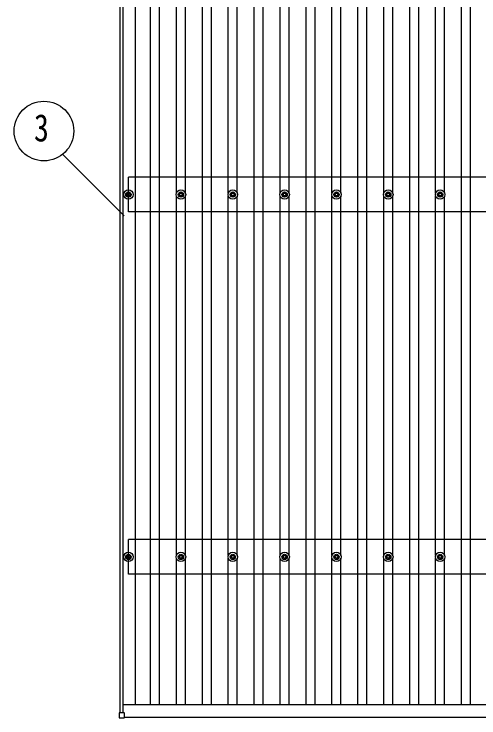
# Model space of a CAD drawing. Units: millimetres, scale not verified. Extents: x -16820 to 16820, y -11880 to 11880.
# Drawn here: x -12604 to -10810, y -3475 to -756 of the extents above; entities that cross this region are included whole.
import ezdxf
from ezdxf.enums import TextEntityAlignment as Align

# ---------------------------------------------------------------- set-up
doc = ezdxf.new("R2010")
doc.units = ezdxf.units.MM
doc.header["$LTSCALE"] = 50
for name, color, linetype in [('0-4_YKK_13', 4, 'Continuous'), ('0-5_YKK_A1', 4, 'Continuous'), ('0-6_YKK_D', 6, 'Continuous')]:
    doc.layers.add(name, color=color, linetype=linetype)
doc.styles.add('ＭＳ ゴシック', font='')
doc.styles.get('ＭＳ ゴシック').set_extended_font_data('MS Gothic')

msp = doc.modelspace()

# ---------------------------------------------------------------- linework, layer by layer
at = {"layer": '0-4_YKK_13'}
for p, q in [((-12172.67, -1451.11), (-12168.25, -1451.11)), ((-12172.67, -1454.61), (-12168.25, -1454.61)), ((-12164.42, -1442.86), (-12164.42, -1447.28)), ((-12164.42, -1458.44), (-12164.42, -1462.86)), ((-12160.92, -1442.86), (-12160.92, -1447.28)), ((-12160.92, -1458.44), (-12160.92, -1462.86)), ((-12157.09, -1451.11), (-12152.67, -1451.11)), ((-12157.09, -1454.61), (-12152.67, -1454.61)), ((-11969.92, -1451.1), (-11965.5, -1451.1)), ((-11969.92, -1454.6), (-11965.5, -1454.6)), ((-11961.67, -1442.85), (-11961.67, -1447.27)), ((-11961.67, -1458.43), (-11961.67, -1462.85)), ((-11958.17, -1442.85), (-11958.17, -1447.27)), ((-11958.17, -1458.43), (-11958.17, -1462.85)), ((-11954.34, -1451.1), (-11949.92, -1451.1)), ((-11954.34, -1454.6), (-11949.92, -1454.6)), ((-11769.92, -1451.1), (-11765.5, -1451.1)), ((-11769.92, -1454.6), (-11765.5, -1454.6)), ((-11761.67, -1442.85), (-11761.67, -1447.27)), ((-11761.67, -1458.43), (-11761.67, -1462.85)), ((-11758.17, -1442.85), (-11758.17, -1447.27)), ((-11758.17, -1458.43), (-11758.17, -1462.85)), ((-11754.34, -1451.1), (-11749.92, -1451.1)), ((-11754.34, -1454.6), (-11749.92, -1454.6)), ((-11569.92, -1451.1), (-11565.5, -1451.1)), ((-11569.92, -1454.6), (-11565.5, -1454.6)), ((-11561.67, -1442.85), (-11561.67, -1447.27)), ((-11561.67, -1458.43), (-11561.67, -1462.85)), ((-11558.17, -1442.85), (-11558.17, -1447.27)), ((-11558.17, -1458.43), (-11558.17, -1462.85)), ((-11554.34, -1451.1), (-11549.92, -1451.1)), ((-11554.34, -1454.6), (-11549.92, -1454.6)), ((-11369.92, -1451.1), (-11365.5, -1451.1)), ((-11369.92, -1454.6), (-11365.5, -1454.6)), ((-11361.67, -1442.85), (-11361.67, -1447.27)), ((-11361.67, -1458.43), (-11361.67, -1462.85)), ((-11358.17, -1442.85), (-11358.17, -1447.27)), ((-11358.17, -1458.43), (-11358.17, -1462.85)), ((-11354.34, -1451.1), (-11349.92, -1451.1)), ((-11354.34, -1454.6), (-11349.92, -1454.6)), ((-11169.92, -1451.1), (-11165.5, -1451.1)), ((-11169.92, -1454.6), (-11165.5, -1454.6)), ((-11161.67, -1442.85), (-11161.67, -1447.27)), ((-11161.67, -1458.43), (-11161.67, -1462.85)), ((-11158.17, -1442.85), (-11158.17, -1447.27)), ((-11158.17, -1458.43), (-11158.17, -1462.85)), ((-11154.34, -1451.1), (-11149.92, -1451.1)), ((-11154.34, -1454.6), (-11149.92, -1454.6)), ((-10969.92, -1451.1), (-10965.5, -1451.1)), ((-10969.92, -1454.6), (-10965.5, -1454.6)), ((-10961.67, -1442.85), (-10961.67, -1447.27)), ((-10961.67, -1458.43), (-10961.67, -1462.85)), ((-10958.17, -1442.85), (-10958.17, -1447.27)), ((-10958.17, -1458.43), (-10958.17, -1462.85)), ((-10954.34, -1451.1), (-10949.92, -1451.1)), ((-10954.34, -1454.6), (-10949.92, -1454.6)), ((-12172.67, -2851.1), (-12168.25, -2851.1)), ((-12172.67, -2854.6), (-12168.25, -2854.6)), ((-12164.42, -2842.85), (-12164.42, -2847.27)), ((-12160.92, -2842.85), (-12160.92, -2847.27)), ((-12157.09, -2851.1), (-12152.67, -2851.1)), ((-12157.09, -2854.6), (-12152.67, -2854.6)), ((-11969.92, -2851.1), (-11965.5, -2851.1)), ((-11969.92, -2854.6), (-11965.5, -2854.6)), ((-11961.67, -2842.85), (-11961.67, -2847.27)), ((-11958.17, -2842.85), (-11958.17, -2847.27)), ((-11954.34, -2851.1), (-11949.92, -2851.1)), ((-11954.34, -2854.6), (-11949.92, -2854.6)), ((-11769.92, -2851.1), (-11765.5, -2851.1)), ((-11769.92, -2854.6), (-11765.5, -2854.6)), ((-11761.67, -2842.85), (-11761.67, -2847.27)), ((-11758.17, -2842.85), (-11758.17, -2847.27)), ((-11754.34, -2851.1), (-11749.92, -2851.1)), ((-11754.34, -2854.6), (-11749.92, -2854.6)), ((-11569.92, -2851.1), (-11565.5, -2851.1)), ((-11569.92, -2854.6), (-11565.5, -2854.6)), ((-11561.67, -2842.85), (-11561.67, -2847.27)), ((-11558.17, -2842.85), (-11558.17, -2847.27)), ((-11554.34, -2851.1), (-11549.92, -2851.1)), ((-11554.34, -2854.6), (-11549.92, -2854.6)), ((-11369.92, -2851.1), (-11365.5, -2851.1)), ((-11369.92, -2854.6), (-11365.5, -2854.6)), ((-11361.67, -2842.85), (-11361.67, -2847.27)), ((-11358.17, -2842.85), (-11358.17, -2847.27)), ((-11354.34, -2851.1), (-11349.92, -2851.1)), ((-11354.34, -2854.6), (-11349.92, -2854.6)), ((-11169.92, -2851.1), (-11165.5, -2851.1)), ((-11169.92, -2854.6), (-11165.5, -2854.6)), ((-11161.67, -2842.85), (-11161.67, -2847.27)), ((-11158.17, -2842.85), (-11158.17, -2847.27)), ((-11154.34, -2851.1), (-11149.92, -2851.1)), ((-11154.34, -2854.6), (-11149.92, -2854.6)), ((-10969.92, -2851.1), (-10965.5, -2851.1)), ((-10969.92, -2854.6), (-10965.5, -2854.6)), ((-10961.67, -2842.85), (-10961.67, -2847.27)), ((-10958.17, -2842.85), (-10958.17, -2847.27)), ((-10954.34, -2851.1), (-10949.92, -2851.1)), ((-10954.34, -2854.6), (-10949.92, -2854.6)), ((-12164.42, -2858.43), (-12164.42, -2862.85)), ((-12160.92, -2858.43), (-12160.92, -2862.85)), ((-11961.67, -2858.43), (-11961.67, -2862.85)), ((-11958.17, -2858.43), (-11958.17, -2862.85)), ((-11761.67, -2858.43), (-11761.67, -2862.85)), ((-11758.17, -2858.43), (-11758.17, -2862.85)), ((-11561.67, -2858.43), (-11561.67, -2862.85)), ((-11558.17, -2858.43), (-11558.17, -2862.85)), ((-11361.67, -2858.43), (-11361.67, -2862.85)), ((-11358.17, -2858.43), (-11358.17, -2862.85)), ((-11161.67, -2858.43), (-11161.67, -2862.85)), ((-11158.17, -2858.43), (-11158.17, -2862.85)), ((-10961.67, -2858.43), (-10961.67, -2862.85)), ((-10958.17, -2858.43), (-10958.17, -2862.85)), ((-12198.22, -3455.85), (-12198.22, -3473.85)), ((-12179.22, -3454.85), (-12197.22, -3454.85)), ((-12197.22, -3474.85), (-12179.22, -3474.85)), ((-12178.22, -3473.85), (-12178.22, -3455.85))]:
    msp.add_line(p, q, dxfattribs=at)
for centre, radius in [((-12162.67, -1452.86), 18.25), ((-11959.92, -1452.85), 18.25), ((-11759.92, -1452.85), 18.25), ((-11559.92, -1452.85), 18.25), ((-11359.92, -1452.85), 18.25), ((-11159.92, -1452.85), 18.25), ((-10959.92, -1452.85), 18.25), ((-12162.67, -1452.86), 10.15), ((-12162.67, -1452.86), 5.85), ((-12162.67, -1452.86), 5.25), ((-11959.92, -1452.85), 10.15), ((-11959.92, -1452.85), 5.85), ((-11959.92, -1452.85), 5.25), ((-11759.92, -1452.85), 10.15), ((-11759.92, -1452.85), 5.85), ((-11759.92, -1452.85), 5.25), ((-11559.92, -1452.85), 10.15), ((-11559.92, -1452.85), 5.85), ((-11559.92, -1452.85), 5.25), ((-11359.92, -1452.85), 10.15), ((-11359.92, -1452.85), 5.85), ((-11359.92, -1452.85), 5.25), ((-11159.92, -1452.85), 10.15), ((-11159.92, -1452.85), 5.85), ((-11159.92, -1452.85), 5.25), ((-10959.92, -1452.85), 10.15), ((-10959.92, -1452.85), 5.85), ((-10959.92, -1452.85), 5.25), ((-12162.67, -2852.85), 18.25), ((-12162.67, -2852.85), 10.15), ((-12162.67, -2852.85), 5.85), ((-12162.67, -2852.85), 5.25), ((-11959.92, -2852.85), 18.25), ((-11959.92, -2852.85), 10.15), ((-11959.92, -2852.85), 5.85), ((-11959.92, -2852.85), 5.25), ((-11759.92, -2852.85), 18.25), ((-11759.92, -2852.85), 10.15), ((-11759.92, -2852.85), 5.85), ((-11759.92, -2852.85), 5.25), ((-11559.92, -2852.85), 18.25), ((-11559.92, -2852.85), 10.15), ((-11559.92, -2852.85), 5.85), ((-11559.92, -2852.85), 5.25), ((-11359.92, -2852.85), 18.25), ((-11359.92, -2852.85), 10.15), ((-11359.92, -2852.85), 5.85), ((-11359.92, -2852.85), 5.25), ((-11159.92, -2852.85), 18.25), ((-11159.92, -2852.85), 10.15), ((-11159.92, -2852.85), 5.85), ((-11159.92, -2852.85), 5.25), ((-10959.92, -2852.85), 18.25), ((-10959.92, -2852.85), 10.15), ((-10959.92, -2852.85), 5.85), ((-10959.92, -2852.85), 5.25)]:
    msp.add_circle(centre, radius, dxfattribs=at)
for centre, start, end in [((-12197.22, -3455.85), 90, 180), ((-12197.22, -3473.85), 180, 270), ((-12179.22, -3455.85), 0, 90), ((-12179.22, -3473.85), 270, 0)]:
    msp.add_arc(centre, 1, start, end, dxfattribs=at)
at = {"layer": '0-5_YKK_A1'}
for p, q in [((-12194.92, -3454.85), (-12194.92, 1943.57)), ((-12182.92, -3454.85), (-12182.92, 1943.57)), ((-12134.92, -3423.57), (-12134.92, 1917.5)), ((-12077.42, -3423.57), (-12077.42, 1917.5)), ((-12042.42, -3423.57), (-12042.42, 1917.5)), ((-11877.42, -3423.57), (-11877.42, 1917.5)), ((-11842.42, -3423.57), (-11842.42, 1917.5)), ((-11677.42, -3423.57), (-11677.42, 1917.5)), ((-11642.42, -3423.57), (-11642.42, 1917.5)), ((-11477.42, -3423.57), (-11477.42, 1917.5)), ((-11442.42, -3423.57), (-11442.42, 1917.5)), ((-11277.42, -3423.57), (-11277.42, 1917.5)), ((-11242.42, -3423.57), (-11242.42, 1917.5)), ((-11077.42, -3423.57), (-11077.42, 1917.5)), ((-11042.42, -3423.57), (-11042.42, 1917.5)), ((-10877.42, -3423.57), (-10877.42, 1917.5)), ((-10842.42, -3423.57), (-10842.42, 1917.5)), ((-11977.42, -1447.68), (-11977.42, -58.02)), ((-11942.42, -1447.66), (-11942.42, -58.04)), ((-11777.42, -1447.68), (-11777.42, -58.02)), ((-11742.42, -1447.66), (-11742.42, -58.04)), ((-11577.42, -1447.68), (-11577.42, -58.02)), ((-11542.42, -1447.66), (-11542.42, -58.04)), ((-11377.42, -1447.68), (-11377.42, -58.02)), ((-11342.42, -1447.66), (-11342.42, -58.04)), ((-11177.42, -1447.68), (-11177.42, -58.02)), ((-11142.42, -1447.66), (-11142.42, -58.04)), ((-10977.42, -1447.68), (-10977.42, -58.02)), ((-10942.42, -1447.66), (-10942.42, -58.04)), ((-2559.92, -1385.86), (-12162.67, -1385.86)), ((-12162.67, -1519.86), (-12162.67, -1385.86)), ((-11977.42, -2847.68), (-11977.42, -1458.02)), ((-11942.42, -2847.66), (-11942.42, -1458.04)), ((-11777.42, -2847.68), (-11777.42, -1458.02)), ((-11742.42, -2847.66), (-11742.42, -1458.04)), ((-11577.42, -2847.68), (-11577.42, -1458.02)), ((-11542.42, -2847.66), (-11542.42, -1458.04)), ((-11377.42, -2847.68), (-11377.42, -1458.02)), ((-11342.42, -2847.66), (-11342.42, -1458.04)), ((-11177.42, -2847.68), (-11177.42, -1458.02)), ((-11142.42, -2847.66), (-11142.42, -1458.04)), ((-10977.42, -2847.68), (-10977.42, -1458.02)), ((-10942.42, -2847.66), (-10942.42, -1458.04)), ((-2559.92, -1519.86), (-12162.67, -1519.86)), ((-2559.92, -2785.85), (-12162.67, -2785.85)), ((-12162.67, -2919.85), (-12162.67, -2785.85)), ((-11977.42, -3423.57), (-11977.42, -2858.02)), ((-11942.42, -3423.57), (-11942.42, -2858.03)), ((-11777.42, -3423.57), (-11777.42, -2858.03)), ((-11742.42, -3423.57), (-11742.42, -2858.03)), ((-11577.42, -3423.57), (-11577.42, -2858.03)), ((-11542.42, -3423.57), (-11542.42, -2858.03)), ((-11377.42, -3423.57), (-11377.42, -2858.03)), ((-11342.42, -3423.57), (-11342.42, -2858.03)), ((-11177.42, -3423.57), (-11177.42, -2858.03)), ((-11142.42, -3423.57), (-11142.42, -2858.03)), ((-10977.42, -3423.57), (-10977.42, -2858.03)), ((-10942.42, -3423.57), (-10942.42, -2858.03)), ((-2559.92, -2919.85), (-12162.67, -2919.85)), ((-12182.92, -3423.57), (-2536.92, -3423.57)), ((-12178.22, -3471.55), (-6169.92, -3471.55))]:
    msp.add_line(p, q, dxfattribs=at)
at = {"layer": '0-6_YKK_D'}
msp.add_line((-12416.63, -1297.36), (-12178.57, -1535.42), dxfattribs=at)
msp.add_circle((-12488.59, -1207.4), 115.2, dxfattribs=at)

# ---------------------------------------------------------------- texts
at = {"layer": '0-6_YKK_D', "style": 'ＭＳ ゴシック', "width": 0.8}
msp.add_text('3', height=105.6, dxfattribs=at).set_placement((-12526.99, -1279.4), align=Align.BOTTOM_LEFT)

doc.saveas('drawing.dxf')
